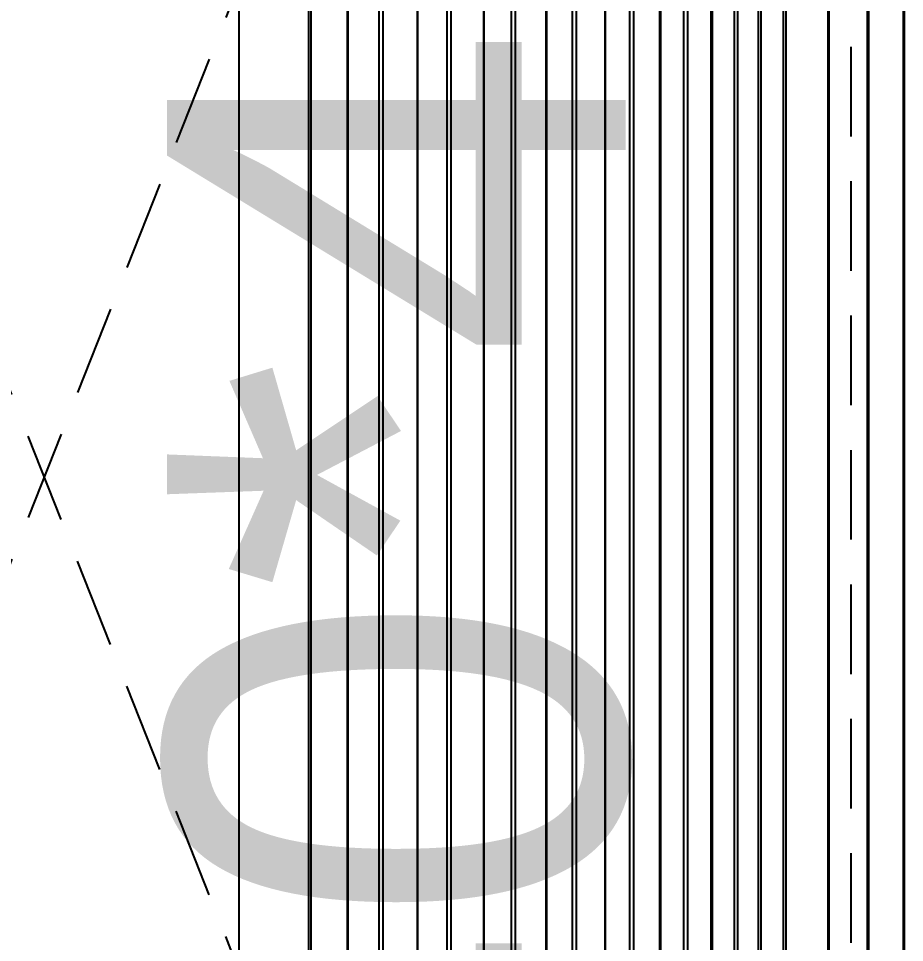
# Model space of a CAD drawing. Header units: inches. Extents: x -63256 to 33689, y -34490 to 100230.
# Drawn here: x -24167 to -23935.3, y -18959.2 to -18717.6 of the extents above; entities that cross this region are included whole.
import ezdxf

# ---------------------------------------------------------------- set-up
doc = ezdxf.new("R2010")
doc.units = ezdxf.units.IN
doc.header["$LTSCALE"] = 100
doc.header["$MEASUREMENT"] = 0
doc.linetypes.add('HIDDEN', pattern=[0.375, 0.25, -0.125])
doc.layers.add('06-LIGHT', color=4, linetype='Continuous')
doc.layers.add('3.기호.계단선', color=30, linetype='Continuous')
doc.styles.add('코레일둥고', font='')
doc.styles.get('코레일둥고').set_extended_font_data('Korail Round Gothic Medium')

# ---------------------------------------------------------------- blocks, each defined once
blk = doc.blocks.new('*U27')
at = {"color": 1, "linetype": 'HIDDEN'}
for p, q in [((39.94, 14.99), (1179.94, 464.99)), ((1179.94, 14.99), (39.94, 464.99))]:
    blk.add_line(p, q, dxfattribs=at)
at = {"color": 8}
for p, q in [((1029.52, 185.7), (190.37, 185.7)), ((1029, 166.3), (190.88, 166.3)), ((190.88, 165.5), (1029, 165.5)), ((1028.59, 155.49), (191.3, 155.49)), ((191.31, 155.23), (1028.58, 155.23)), ((1028.18, 146.67), (191.7, 146.67)), ((191.76, 145.5), (1028.12, 145.5)), ((1027.61, 135.99), (192.27, 135.99)), ((192.28, 135.75), (1027.6, 135.75)), ((1027.11, 127.69), (192.78, 127.69)), ((192.85, 126.5), (1027.03, 126.5)), ((1026.41, 117.5), (193.47, 117.5)), ((193.49, 117.26), (1026.4, 117.26)), ((1025.83, 109.71), (194.05, 109.71)), ((194.15, 108.5), (1025.73, 108.5)), ((1025.04, 100.06), (194.84, 100.06)), ((194.86, 99.81), (1025.02, 99.81)), ((1024.39, 92.71), (195.5, 92.71)), ((195.61, 91.5), (1024.28, 91.5)), ((1023.53, 83.65), (196.36, 83.65)), ((196.38, 83.38), (1023.5, 83.38)), ((1022.82, 76.7), (197.06, 76.7)), ((197.19, 75.5), (1022.7, 75.5)), ((1021.93, 68.4), (197.95, 68.4)), ((198, 67.99), (1021.89, 67.99)), ((1021.16, 61.62), (198.72, 61.62)), ((198.85, 60.5), (1021.03, 60.5)), ((1020.27, 54.08), (199.62, 54.08)), ((199.68, 53.54), (1020.2, 53.54)), ((1019.45, 47.55), (200.43, 47.55)), ((200.57, 46.5), (1019.32, 46.5)), ((1018.58, 40.83), (201.3, 40.83)), ((201.41, 40.04), (1018.47, 40.04)), ((1017.64, 33.88), (202.24, 33.88)), ((202.37, 33), (1017.52, 33)), ((1015.86, 21.42), (204.03, 21.42)), ((204.09, 21), (1015.79, 21)), ((1014.17, 10.38), (205.71, 10.38)), ((205.77, 10), (1014.11, 10)), ((1012.57, 0.4), (207.32, 0.4)), ((207.32, 0), (1012.57, 0))]:
    blk.add_line(p, q, dxfattribs=at)
at = {"color": 1, "linetype": 'HIDDEN'}
blk.add_lwpolyline([(1179.94, 464.99), (1179.94, 14.99), (39.94, 14.99), (39.94, 464.99)], close=True, dxfattribs=at)
blk = doc.blocks.new('acqkd')
at = {"layer": '06-LIGHT', "xscale": 0.9375580759604136, "yscale": 0.9375580759604136, "zscale": 0.9375580759604136, "rotation": 359.9999999999999}
blk.add_blockref('*U27', (1570160.06, 1746418.47), dxfattribs=at)
at = {"layer": '3.기호.계단선', "style": '코레일둥고'}
blk.add_text('1140*450', height=120, dxfattribs=at).set_placement((1570352.63, 1746491.41))

msp = doc.modelspace()

# ---------------------------------------------------------------- block references
at = {"color": 0, "rotation": 90}
msp.add_blockref('acqkd', (1722483.2, -1589569.38), dxfattribs=at)

doc.saveas('drawing.dxf')
